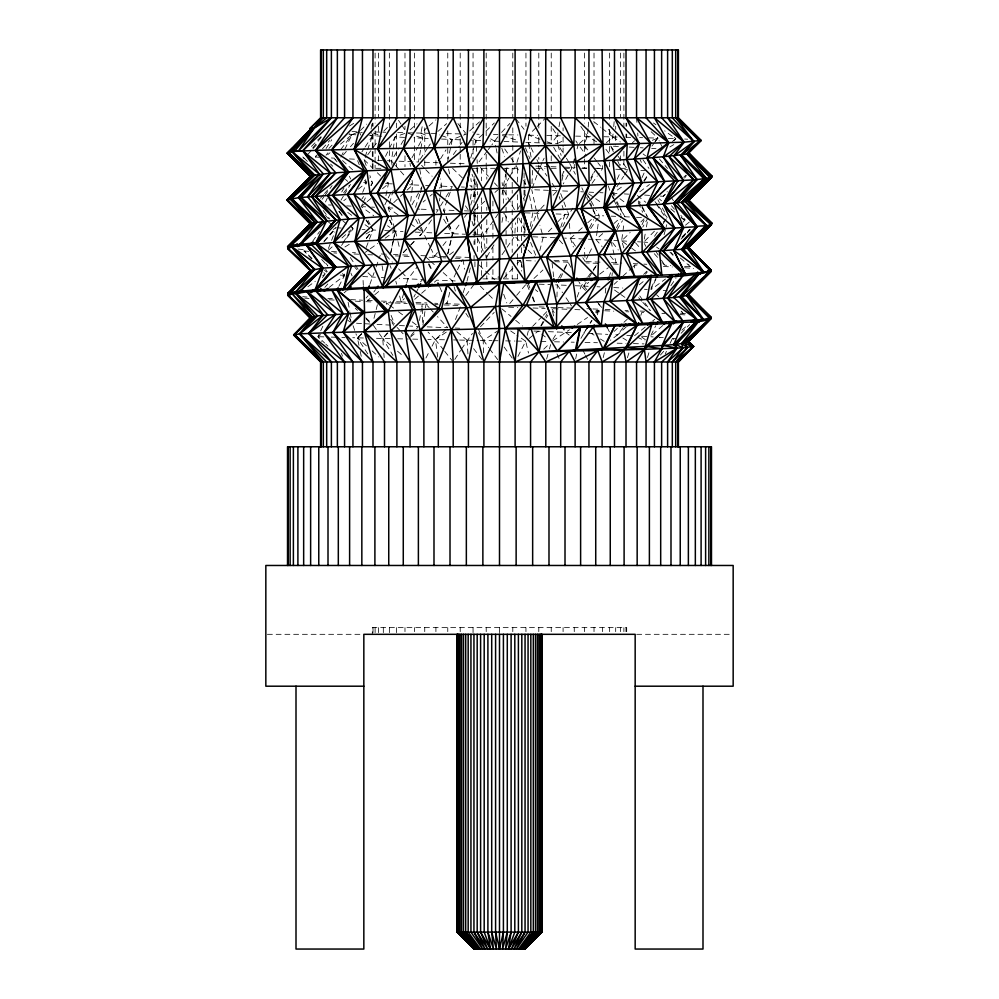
<?xml version="1.0" encoding="UTF-8"?>
<svg xmlns="http://www.w3.org/2000/svg" width="999" height="999" viewBox="0 0 999 999"><rect width="100%" height="100%" fill="white"/><g stroke="black" fill="none" stroke-linecap="round" stroke-linejoin="round"><path stroke-width="0.75" stroke-dasharray="5 3.75" d="M546.79 143.169L557.317 143.606L557.879 132.742M602.584 165.609L602.509 168.669L598.139 174.8M556.942 296.965L557.317 284.915L554.607 284.802M531.118 157.155L528.334 142.42L528.933 132.268M531.992 183.741L532.592 170.429M476.348 181.718L476.024 187.562L472.04 174.238M476.91 171.466L477.147 167.083M514.897 233.154L515.472 222.839M498.039 279.545L498.264 276.498M585.002 141.97L587.462 136.364L588.086 128.621M588.211 127.073L588.948 117.782M613.086 133.991L611.638 142.17M613.723 126.623L614.497 117.782M605.269 293.082L605.881 287.15M474.775 199.35L475.711 190.509M612 275.712L612.312 272.789M410.714 201.298L411.588 193.831M411.763 192.345L412.637 184.877L412.075 180.232M470.479 199.188L471.64 190.359M623.863 247.902L621.653 240.871L624.063 222.777M597.252 230.594L596.028 239.56L602.06 246.541M597.452 229.096L598.676 220.13M598.888 218.631L599.288 215.647L596.316 210.389M439.473 200.974L439.91 198.014M440.122 196.541L441.633 186.176L440.559 178.858M422.939 325.162L425.999 304.258L429.033 304.37M502.097 194.418L502.747 190.022M392.083 165.222L391.396 160.889L392.994 150.399M393.219 148.901L395.055 136.925L406.693 132.78L422.727 138.237L428.209 138.474M371.104 129.058L372.29 122.003M419.468 320.504L421.503 308.579M421.753 307.093L422.265 304.108L425.999 304.258L429.12 307.617M644.28 239.086L645.354 233.017M646.428 226.96L648.039 217.857L642.757 227.085M420.579 150.112L418.431 162L412.699 161.763M420.841 148.626L422.727 138.237L420.929 133.104L422.702 123.913M501.948 222.377L503.583 213.599M575.674 358.953L576.81 352.897M559.003 126.761L560.127 120.767M530.282 226.336L532.779 213.099L529.445 195.417M503.521 185.639L505.756 173.926M506.043 172.465L507.167 166.608M393.032 241.308L390.422 254.383L378.022 253.821M393.319 239.847L395.055 231.131L393.007 226.985M634.353 267.932L634.939 265.01L639.56 265.235M385.939 195.667L388.411 183.691L387.487 179.358M447.577 161.626L452.322 139.51L462.137 135.677M390.734 252.922L393.906 238.411M394.23 236.963L395.504 231.156L388.199 207.854L389.048 204.87M448.726 223.988L452.322 233.729L447.09 256.631L428.509 255.919M449.7 292.282L447.09 303.733L443.968 303.621M561.95 180.469L563.973 171.603M603.196 357.58L604.632 351.723M447.802 253.771L452.822 233.741L460.876 222.365M470.317 267.882L466.92 281.418L466.371 278.371M527.222 335.302L528.334 330.831M373.976 318.331L375.811 311.026M376.173 309.565L378.009 302.26M539.76 250.724L543.206 237.225L539.91 225.225M574.425 158.853L572.14 167.445L563.274 183.928M577.097 148.826L578.234 144.518M664.085 234.69L665.609 228.958M665.983 227.522L666.745 224.663M546.615 359.078L549.025 350.412M549.425 348.963L550.636 344.618M389.485 203.384L393.344 189.985M396.578 301.735L401.136 301.935L404.145 291.845M406.718 283.192L408.017 278.871L417.345 266.783M470.704 158.017L474.25 146.316M474.687 144.843L476.024 140.459L482.867 134.353L476.86 134.241M470.704 205.12L475.137 190.497M516.945 162.525L520.529 150.924M597.34 314.822L598.676 310.502L603.209 310.701M640.846 315.359L641.758 312.437L644.855 312.6M647.439 357.505L649.3 351.561M609.565 275.587L610.489 272.69M627.372 357.729L629.183 352.06M562.112 175.999L563.548 171.578M560.676 227.51L564.984 214.273L564.035 211.326M419.817 194.206L414.972 208.966L419.617 209.141M420.304 192.72L422.24 186.813M463.124 292.807L465.022 287.113M365.06 156.843L367.045 151.224M367.545 149.813L372.502 135.752L370.641 131.868M530.931 229.32L536.625 213.237L539.735 209.865M369.867 284.328L374.051 272.702M376.123 266.883L380.269 255.257M532.255 188.199L537.012 175.037M537.537 173.576L542.157 162.213M450.262 192.133L443.606 210.065L448.214 222.59M577.122 297.065L581.243 285.976L584.015 282.205M366.271 247.39L372.889 229.982L370.841 225.861M455.507 319.543L460.289 306.955M328.384 248.514L334.915 231.905M362.662 192.37L366.596 182.53L364.91 178.434M590.546 180.881L594.63 171.166M642.007 177.622L644.53 172.015M642.007 224.738L644.53 219.118M665.234 354.008L666.42 351.348M617.157 179.258L620.367 172.29M616.52 227.76L620.367 219.393M322.839 326.248L317.969 336.688L321.666 341.496M453.633 285.202L452.322 280.831L456.88 271.066M457.53 269.668L462.087 259.915M656.093 278.709L650.923 289.673L665.509 279.021M362.562 203.833L361.226 206.631L373.763 215.709M363.224 202.435L366.533 195.442M371.178 185.652L372.502 182.854L369.867 175.612M560.476 278.221L568.056 262.163L554.857 261.676M325.474 202.01L327.397 197.989M562.674 226.798L568.706 214.423L572.902 208.154M670.029 343.431L672.502 338.361L674.837 336.326M542.819 160.864L544.143 158.179M385.502 156.368L395.055 136.925L405.207 137.425L399.837 146.541M384.827 204.87L387.55 199.313M388.236 197.927L390.959 192.37M588.598 254.658L585.214 261.526L602.222 262.238M589.273 253.284L592.644 246.428M340.884 157.143L352.085 134.565L358.154 132.055M319.106 157.268L315.359 157.03L316.708 154.345M650.923 288.261L655.731 278.684M650.923 335.364L655.731 325.786M413.936 296.99L415.284 294.305M415.959 292.969L417.994 288.936M590.846 178.059L594.38 171.154M589.435 227.934L593.668 219.643M517.932 356.443L525.736 341.246L516.958 335.252M425.924 358.029L429.32 351.448M432.043 346.178L435.439 339.598L445.554 329.895M540.796 325.899L544.917 317.907M545.604 316.571L546.977 313.911M338.836 286.351L344.593 275.399L344.343 272.477M517.494 209.827L519.655 205.769M523.276 199.001L525.449 194.942M411.988 157.755L417.707 147.34M418.431 146.041L422.727 138.237L413.973 137.825M411.988 204.857L419.855 190.547M420.579 189.248L422.003 186.638M580.918 338.399L586.126 329.408M341.733 191.995L343.981 188.024M502.959 188.561L508.778 178.284M509.502 176.998L515.322 166.708M387.425 160.714L391.396 160.889L399.063 147.852M486.938 256.681L494.006 244.792M558.566 278.147L563.311 270.155M564.11 268.818L568.056 262.163L570.991 267.457M340.984 200.162L343.356 196.204M344.156 194.88L350.499 184.315M617.032 229.832L622.514 220.679M552.909 339.31L557.317 332.018L571.665 332.655M440.522 158.878L446.029 149.85M449.175 144.68L452.322 139.51L463.798 139.985M440.522 205.994L445.242 198.239M446.029 196.953L452.322 186.613L438.723 186.039M541.308 325.911L545.392 319.28M546.203 317.957L547.839 315.297M644.193 181.406L648.226 174.825M575.262 285.714L583.778 286.089L586.126 282.305M589.26 277.247L592.382 272.203M593.169 270.941L597.864 263.361L585.938 262.887M590.034 323.089L591.608 320.567M596.303 312.987L598.676 310.502L600.686 314.498M454.832 359.415L460.551 350.449M461.363 349.163L472.452 333.404M326.036 148.551L331.705 139.76M616.87 186.763L623.601 176.311M624.45 175.012L627.822 169.78L621.528 161.051M342.919 242.857L351.248 230.057M361.925 151.873L364.373 148.152M365.184 146.915L372.502 135.752L381.643 136.239M361.925 198.988L363.561 196.503M370.879 185.339L372.502 182.854L369.243 177.897M420.129 159.415L427.759 147.777M428.608 146.478L430.307 143.893M586.263 329.408L583.778 333.191L607.792 334.365M590.397 323.114L592.057 320.592M597.027 313.024L598.676 310.502M431.518 219.905L423.201 232.467L420.055 235.664M436.501 212.375L438.174 209.865L435.077 209.74M590.671 228.609L597.564 218.232M670.891 285.664L676.111 277.922M502.035 254.72L506.268 248.514M507.117 247.265L513.886 237.35M643.843 180.819L648.101 174.613M654.507 236.288L657.916 231.293M663.036 223.813L664.747 221.316M341.533 245.442L353.072 228.833L350.524 224.937M485.089 248.788L483.504 234.952L498.613 213.262M312.637 241.321L319.593 231.506M464.46 217.295L468.044 212.238M592.02 183.391L597.265 176.036M453.346 154.583L459.453 146.066M460.314 144.843L462.062 142.407M684.615 178.072L686.413 175.562M372.252 300.662L367.694 300.462L369.43 298.064M373.776 292.07L375.512 289.673M322.065 199.338L323.888 196.84M324.8 195.579L332.105 185.589M587.712 277.185L592.332 270.904M593.244 269.643L597.864 263.361M497.889 136.813L491.92 144.793M366.246 238.361L372.502 229.957L378.808 230.294M465.809 295.467L474.163 284.265M651.935 146.041L654.47 142.645M655.319 141.521L657.854 138.124L656.38 135.577M366.183 165.459L364.073 159.653L366.845 155.956M367.769 154.733L372.39 148.564M373.326 147.328L377.023 142.407M340.834 149.463L352.085 134.565L359.215 134.99M343.644 192.844L349.275 185.389M487.35 150.837L477.31 164.161L477.06 159.715M488.261 149.625L491.008 146.004M366.496 238.374L372.889 229.982L370.392 226.261M623.101 327.684L617.644 334.865L610.401 340.247M645.479 274.25L647.315 271.853M326.036 155.22L327.897 152.859M322.415 277.572L324.325 275.137M437.387 252.622L434.59 256.169L431.243 249.201M442.982 245.542L447.652 239.635M312.65 148.039L322.153 136.151M410.939 335.602L415.634 329.882M416.571 328.746L418.444 326.461L409.677 326.049M387.325 332.967L382.717 338.461L383.279 345.804M509.802 303.484L515.709 296.491M516.695 295.317L525.561 284.827M315.359 157.03L317.395 154.683M322.49 148.789L329.633 140.547M320.454 198.252L323.514 194.718M324.538 193.544L327.597 190.01M323.851 241.433L335.751 227.697L333.316 229.545M324.85 287.387L327.822 283.953M660.227 196.079L663.249 196.291L667.332 191.583M660.426 355.07L664.422 350.462M343.281 154.957L346.353 151.448M350.437 146.778L353.496 143.269M654.882 141.483L657.854 138.124L649.999 130.632M366.071 298.027L368.094 295.766M324.176 241.446L334.49 230.032M308.054 154.121L312.15 149.638M313.174 148.514L317.27 144.031M540.771 208.729L545.941 203.097M553.171 195.217L557.317 190.709L555.594 188.262M501.573 132.392L509.89 123.401M673.788 140.822L675.774 138.686L673.638 136.601M682.941 222.165L685.014 219.93L683.478 217.37M503.633 278.209L512.924 268.207M517.057 263.773L520.154 260.439L522.202 266.258M387.862 332.992L382.717 338.461L375.274 338.274M682.117 237.762L686.35 233.279M687.412 232.155L689.535 229.92M548.389 231.756L553.571 226.298M557.729 221.928L564.984 214.273L568.706 214.423L568.931 217.42M480.482 326.76L494.218 312.387M328.883 148.439L332.08 145.105M643.668 274.45L646.753 271.228M532.617 326.386L542.245 316.371M543.306 315.259L548.663 309.702M403.296 252.597L409.765 245.879M410.851 244.755L414.086 241.396M419.48 235.801L422.727 232.442L433.928 232.929M399.612 296.016L401.136 301.935L404.37 298.576M420.567 281.793L422.727 279.545L399.375 278.446M644.83 241.009L654.557 231.031M663.211 222.153L666.445 218.818M311.451 146.428L321.878 135.777M383.841 131.081L389.273 125.537M680.993 239.148L690.434 229.558M681.093 333.266L689.647 324.588M403.234 252.71L409.54 246.316M410.589 245.242L414.797 240.984M360.414 130.494L366.708 124.138M539.997 139.261L528.596 135.165L536.126 127.56M537.2 126.473L545.804 117.782M682.055 236.913L689.51 229.47M485.989 131.244L494.305 122.964M361.688 333.616L357.405 337.837L352.747 337.712M626.673 244.53L621.653 240.871L630.194 232.442M640.883 221.928L644.08 218.769M543.756 349.188L549.238 343.868M398.064 214.872L388.199 207.854L392.632 203.671M393.743 202.635L399.3 197.402M400.412 196.366L402.634 194.281M407.08 190.097L412.637 184.877L421.278 185.277M533.953 278.459L542.932 270.005M663.249 196.291L665.521 194.181M683.678 177.273L685.938 175.162M626.41 326.71L617.644 334.865L613.511 334.653M469.642 130.994L479.52 121.841M632.392 142.807L634.652 140.709M614.048 284.353L617.345 281.293M622.839 276.199L631.643 268.057M632.742 267.045L634.939 265.01M614.048 331.456L617.345 328.396M623.938 322.29L627.247 319.243M328.421 250.25L332.929 246.166M341.945 237.987L350.961 229.795M361.713 333.928L357.405 337.837L358.978 345.379M606.368 142.782L612.824 136.938L617.282 137.05M573.95 235.264L570.504 238.386L564.635 238.124M578.546 231.106L583.141 226.935M587.737 222.777L595.791 215.497L603.758 215.834M662.774 325.487L650.237 336.725L653.196 336.925M602.709 233.579L596.028 239.56L609.278 240.222M613.848 223.601L621.64 216.608M437.862 131.468L446.628 123.651M579.395 143.506L587.462 136.364L591.932 136.463M427.884 126.973L420.929 133.104L415.234 132.967M429.046 125.949L435.989 119.83M474.662 210.14L484.827 201.261M494.98 192.382L498.376 189.423M681.842 330.194L687.674 325.087M410.127 129.783L417.008 123.776M414.697 299.325L420.492 294.293M421.653 293.281L428.596 287.225M434.39 282.18L436.7 280.17L455.232 280.944M344.118 292.819L346.466 290.784M423.089 202.023L425.412 200.05M430.045 196.079L432.367 194.093M439.323 188.149L441.633 186.176L439.535 183.978M410.377 337.125L415.984 332.367M362.412 205.632L365.959 202.635M367.145 201.648L373.052 196.653M382.505 188.686L388.411 183.691L392.395 183.891M672.352 141.546L675.774 138.686L664.622 130.844M327.672 154.695L329.995 152.785M340.459 144.156L352.085 134.565L349.5 133.679M685.501 225.175L691.358 220.379M367.694 300.462L370.08 298.526M374.837 294.668L380.781 289.835M529.095 338.511L534.69 333.953M535.814 333.042L538.049 331.218L541.008 331.343M639.248 284.802L645.217 279.945M645.217 327.06L634.477 335.789L638.898 336.039M652.372 321.228L654.757 319.293M343.806 200.674L346.203 198.764M358.191 189.211L366.596 182.53L364.298 180.432M329.071 287.475L344.593 275.399L339.822 271.491M449.5 254.807L454.32 251.149M639.747 191.82L649.462 184.515M586.75 289.585L583.778 286.089L588.686 282.417M599.737 274.138L608.341 267.695M307.867 286.738L315.322 281.243M322.789 275.749L325.274 273.926L322.939 272.028M365.309 252.31L369.018 249.663M370.267 248.776L377.697 243.481M385.139 238.187L395.055 231.131L403.059 231.518M614.085 196.054L612.649 193.294L622.652 186.313M446.291 332.093L435.439 339.598L427.847 339.435M552.734 340.884L569.48 329.745M577.222 324.488L587.549 317.482M595.279 312.212L597.864 310.464L594.805 310.339M483.603 352.772L483.191 340.497L498.251 330.582M349.5 126.049L355.981 121.915M344.955 246.965L350.199 243.731M365.946 234.003L372.502 229.957M669.842 146.978L673.813 144.58M557.317 143.606L564.273 140.172M652.347 140.297L657.854 138.124L659.203 140.884M463.536 135.14L466.346 134.041L463.274 133.978M380.931 168.307L372.315 168.307L372.315 163.624M473.051 168.307L495.067 168.307M503.933 168.307L520.179 168.307M535.939 168.307L545.017 168.307M551.236 168.307L558.641 168.307M564.485 168.307L574.263 168.307L574.263 158.953M581.643 168.307L587.287 168.307M594.018 168.307L602.397 168.307M620.454 168.307L626.685 168.307M482.829 278.883L498.189 278.883M503.446 278.883L520.179 278.883M267.382 634.315L362.287 634.315M636.713 634.315L731.618 634.315M493.456 134.54L497.989 134.615M502.559 134.703L507.155 134.778M508.691 134.815L517.882 134.977M459.552 340.06L478.808 340.409M480.269 340.447L492.082 340.647M493.568 340.671L498.014 340.746M505.669 340.884L514.935 341.046M516.471 341.071L525.736 341.246M528.596 135.165L537.662 135.352M546.74 135.527L560.377 135.789M446.403 133.641L461.738 133.941M540.859 341.533L548.414 341.67M444.48 339.772L435.439 339.598L428.022 332.043M453.521 339.947L458.042 340.022M575.599 136.114L587.462 136.364L596.603 141.808M429.77 133.292L420.929 133.104L426.61 135.602M431.243 133.329L435.676 133.416L439.835 134.94M554.482 341.795L563.586 341.983M571.191 342.145L574.225 342.207M412.674 339.123L420.267 339.273M603.871 136.738L612.824 136.938L620.354 141.97M408.116 132.817L413.811 132.942M585.002 342.445L597.452 342.719M390.197 338.624L382.717 338.461L379.32 333.691M397.664 338.786L408.129 339.023M626.173 137.275L630.631 137.387M382.754 132.193L385.751 132.268M397.714 132.555L405.194 132.742M617.132 343.194L625.998 343.419M363.361 337.987L357.405 337.837L355.956 333.791M375.187 131.993L379.72 132.118M341.895 337.412L344.992 337.5M639.572 137.612L642.619 137.7M648.713 137.862L657.854 138.124M633.428 343.606L644.043 343.906M668.306 138.449L675.774 138.686M352.023 131.331L362.287 132.492M323.876 336.875L317.969 336.688L320.304 334.715L317.969 336.688L324.625 343.007M331.256 337.1L335.689 337.25M517.207 260.339L520.154 260.439L522.152 267.695M535.739 166.109L549.487 166.596M525.174 212.849L542.594 213.461M456.093 256.955L471.128 257.48M526.211 260.652L535.277 260.976M508.628 307.18L517.769 307.492M532.991 308.004L545.167 308.429M499.5 141.334L489.997 140.984M503.946 141.496L518.768 142.058M551.036 166.658L558.791 166.945M450.349 163.212L467.382 163.811M556.031 213.948L564.984 214.273M454.033 210.439L443.606 210.065L448.489 222.602M464.46 210.814L468.931 210.976M429.058 257.267L441.308 257.717M442.844 257.779L445.904 257.892M455.082 258.229L462.737 258.516L464.697 269.206M539.16 306.88L544.979 307.093M550.799 307.305L556.618 307.517M459.315 304.183L447.09 303.733L445.866 300.961M435.089 304.595L438.111 304.707M444.168 304.932L460.826 305.557M480.681 140.634L471.441 140.285M525.774 142.32L545.254 143.107M564.984 167.17L575.099 167.557M424.5 162.238L438.174 162.762M421.153 209.203L428.896 209.503M482.005 234.902L472.927 234.54M554.008 260.339L569.055 260.901M558.104 307.58L573.001 308.142L570.379 304.27M415.909 302.535L426.81 302.959M434.615 303.259L437.724 303.384M582.479 167.857L586.913 168.032M461.413 186.988L464.448 187.1M444.655 233.391L465.197 234.241M532.792 236.8L557.317 237.812M402.659 254.895L410.264 255.195M420.904 255.619L426.985 255.869M553.608 315.959L551.91 308.666L568.768 309.328M574.887 309.565L581.018 309.802M455.282 328.047L459.727 328.234M533.891 331.056L538.049 331.218L540.484 333.129M597.127 168.444L602.509 168.669L597.827 162.7M399.076 161.201L409.84 161.651M534.74 189.785L557.317 190.709M388.199 207.854L392.832 208.042M611.488 262.625L621.74 263.074M395.367 255.894L412.412 256.593M539.16 284.178L549.974 284.615M586.775 308.703L591.358 308.891M592.894 308.953L600.536 309.265M401.136 301.935L405.457 302.123M393.606 302.922L383.379 302.497M395.117 302.984L407.18 303.484M416.233 303.858L422.265 304.108L422.327 307.118M548.426 331.656L557.317 332.018M441.458 139.048L452.322 139.51L441.221 135.452M615.759 169.243L621.64 169.505M425.636 185.464L429.995 185.664M611.213 216.159L615.684 216.346M393.481 254.508L398.077 254.708M605.157 309.453L612.924 309.79M427.147 326.848L447.802 327.747L437.425 316.558M624.737 169.643L627.822 169.78M377.497 160.265L383.466 160.539M562.612 190.934L568.656 191.209M580.756 191.746L583.778 191.883M583.778 238.986L570.504 238.386L570.054 232.392M613.249 264.023L620.991 264.373M566.283 285.314L557.317 284.915L562.537 292.657M604.72 310.764L613.786 311.176M625.874 311.713L628.895 311.838M381.381 301.061L390.497 301.473M620.167 208.903L624.875 216.758L630.669 217.033M636.463 217.307L642.257 217.582M362.712 206.693L365.671 206.83M371.603 207.105L374.563 207.243M588.374 239.198L592.969 239.423M415.159 232.093L422.727 232.442L419.143 225.861M625.012 310.352L628.034 310.489M640.109 311.051L644.63 311.263M684.615 139.048L687.699 139.198M640.821 170.404L645.154 170.604M589.01 192.133L593.668 192.357M599.875 192.657L602.984 192.807M409.702 184.74L412.637 184.877L410.614 182.592M633.266 263.624L637.787 263.836M643.793 264.136L646.803 264.285M354.008 254.008L358.641 254.221M367.907 254.67L372.54 254.882M583.778 286.089L588.199 286.301M597.04 286.725L599.987 286.875M355.382 301.174L364.435 301.611M365.946 301.673L373.489 302.035M399.438 325.549L408.216 325.974M349.4 158.928L355.519 159.241M350.574 299.613L362.562 300.212M346.69 205.894L351.124 206.119M613.861 240.459L618.531 240.709M384.715 230.594L390.621 230.906M392.108 230.981L395.055 231.131L391.296 228.409M352.447 252.622L355.519 252.772M377.06 324.413L390.721 325.125M613.311 151.598L610.751 146.091L620.092 146.578M385.527 183.541L388.411 183.691L386.201 181.506M613.761 287.562L622.764 288.037M363.324 285.439L362.874 276.523L375.424 277.223M381.268 277.535L384.19 277.685M614.11 193.369L617.02 193.519M624.288 193.918L628.658 194.156M621.653 240.871L628.771 241.258M626.823 335.364L632.941 335.701M629.195 147.065L634.477 147.365M369.53 135.577L372.502 135.752L369.58 134.815M331.381 157.979L334.265 158.154L336.513 162.025M328.509 204.932L331.381 205.095M331.493 251.511L337.088 251.823M661.912 313.474L664.897 313.649M363.686 182.355L366.596 182.53M637.562 241.758L640.659 241.933M362.038 229.358L365.022 229.533M663.411 266.458L672.352 266.97M333.778 252.934L336.75 253.097M329.158 299.775L335.04 300.112M356.531 323.239L371.341 324.101M640.272 147.715L643.156 147.877M644.592 195.08L650.237 195.417M662.599 262.899L664.697 265.197L670.816 265.559M644.505 289.285L647.377 289.448M327.884 298.401L332.367 298.676M643.743 242.12L647.639 242.357M352.085 228.771L353.072 228.833L350.249 225.299M680.456 313.236L686.138 313.636M679.969 314.523L687.612 315.072M641.783 336.213L647.414 336.563M348.976 134.365L352.085 134.565M681.318 217.832L685.014 219.93L680.868 215.434M651.685 148.401L656.018 148.701M336.551 227.747L341.208 228.059M340.172 275.1L344.593 275.399M684.565 266.396L690.546 266.808L688.773 264.323M663.249 337.6L659.115 337.312L661.4 338.961M308.691 251.373L301.486 250.749M663.249 290.497L667.419 290.821M304.683 298.127L309.028 298.489M684.577 267.732L693.618 268.481M302.734 296.628L307.13 297.065M675.749 338.686L672.502 338.361L674.737 340.072M298.202 249.063L306.556 249.912M502.46 135.589L518.768 140.797M547.127 141.821L551.398 143.357L557.317 135.727L551.56 126.761M373.389 132.967L378.896 135.152M637.112 337.063L645.029 340.909M490.734 138.886L494.655 141.159L495.866 147.09M622.839 338.024L626.723 340.397M591.508 333.554L594.055 335.127M600.411 339.023L604.233 341.371M473.601 138.849L476.024 140.459L476.748 153.784M347.902 320.404L350.462 322.115M510.689 330.969L515.696 334.39M588.448 193.744L602.497 203.409M653.483 123.002L655.956 124.75M614.522 290.047L619.542 293.594M620.791 294.468L625.811 298.002M347.714 212.45L353.908 216.833M365.06 224.713L368.781 227.335M641.62 337.013L645.366 339.685M410.389 223.664L415.322 227.173M416.558 228.059L422.727 232.442M656.555 247.09L659.078 248.913M387.537 225.687L390.047 227.51M631.705 248.189L635.476 250.924M388.561 304.445L386.076 302.61L387.749 306.88M389.81 305.369L393.544 308.117M398.526 311.788L403.509 315.459M412.225 321.878L417.195 325.549M612.649 193.294L615.059 195.092M619.88 198.714L625.898 203.234M565.609 332.38L569.205 335.09M643.081 153.921L645.541 155.794M328.521 222.078L330.931 223.951M541.708 334.091L545.354 336.95M637.325 195.529L645.816 202.322M593.731 121.616L600.886 127.36M602.085 128.322L612.824 136.938L607.117 126.723M501.81 308.778L511.038 316.446M515.646 320.292L522.564 326.036M456.868 331.705L467.095 340.197L469.892 343.831M535.402 289.685L537.762 291.658M680.307 258.029L690.546 266.808M659.19 198.776L661.513 200.787M670.829 208.803L675.486 212.824M390.696 345.317L382.717 338.461L392.944 355.444M397.527 351.198L403.221 356.094M342.782 220.742L348.601 225.762M345.442 179.395L347.714 181.393M366.433 345.879L357.405 337.837L368.069 354.358M372.078 350.911L378.858 356.943M425.999 257.155L429.433 260.24M430.581 261.276L436.301 266.421M443.169 272.59L452.322 280.831M656.493 294.742L658.716 296.765M342.52 160.564L352.834 169.98M479.17 265.047L494.517 279.495M312.075 258.429L304.245 251.036L311.613 259.041M324.375 270.03L326.611 272.14M368.019 272.814L372.502 277.06M365.771 317.794L371.378 323.114M325.724 344.056L327.947 346.166M452.634 168.381L462.337 177.897M469.867 185.29L472.028 187.412L470.866 178.584M364.073 159.653L372.927 168.394M377.347 172.765L380.669 176.049M355.319 308.229L357.455 310.339M365.996 318.818L370.267 323.052M480.294 286.101L487.762 293.656M488.823 294.742L494.168 300.137M330.607 164.073L332.742 166.234M307.342 161.401L302.06 156.019L303.971 158.454M515.759 237.175L524.025 245.766M528.159 250.062L534.365 256.506M421.59 165.297L424.762 168.594M425.811 169.693L432.142 176.286M585.501 290.434L581.243 285.976L579.045 282.005M598.276 303.808L603.596 309.39M397.065 327.447L400.087 330.607M401.086 331.656L403.097 333.766M386.076 255.507L392.345 262.188M398.613 268.856L400.699 271.079M401.748 272.19L408.017 278.871M430.157 308.728L433.266 312.088M669.904 252.048L672.939 255.332M321.666 259.478L327.697 266.046M480.332 167.47L488.399 176.299M494.455 182.917L497.477 186.226M654.22 253.659L658.403 258.279M638.623 297.702L641.758 301.174M642.807 302.335L650.124 310.427M325.449 215.384L328.471 218.756M559.29 240.047L563.249 244.505M391.396 160.889L394.43 164.311M395.442 165.459L399.488 170.03M400.499 171.166L404.545 175.737M354.807 267.295L356.818 269.605M671.403 205.707L674.462 209.241M681.605 217.482L683.641 219.842M671.178 252.547L673.164 254.845M681.093 311.101L683.079 313.399L681.33 310.889M325.836 263.349L327.822 265.647M610.102 255.844L616.133 262.824L611.113 241.795M635.464 242.732L640.434 248.501M659.365 158.941L667.469 168.406M596.665 301.236L601.623 307.055M457.892 123.589L465.409 132.879M338.973 211.151L343.668 217.045M443.843 350.199L435.439 339.598L438.124 360.477M444.78 351.373L452.26 360.801M584.715 145.966L588.461 150.749M594.08 157.917L596.89 161.501M612.649 242.732L618.331 250.025M605.918 149.276L609.615 154.033M515.996 118.943L524.1 129.37M323.189 210.502L329.87 219.118M473.626 348.663L482.979 360.764M654.982 201.598L657.829 205.319M658.778 206.556L668.269 218.931M478.409 332.754L488.636 347.652M489.535 348.851L497.689 359.59M335.202 159.39L337.075 161.863M338.961 211.438L343.644 217.632M390.572 319.268L394.155 324.126M580.082 147.04L586.55 155.832M504.083 347.015L512.337 358.229M639.747 295.916L650.287 310.389M610.751 146.091L613.448 149.825M617.944 156.069L620.629 159.803M373.351 325.362L378.459 332.505M540.184 166.259L547.04 176.036M552.172 183.366L554.745 187.038M656.218 204.046L665.596 217.595M642.994 159.74L648.95 168.406M504.72 148.938L509.952 156.556M510.826 157.817L514.31 162.887M465.434 205.844L468.056 209.69M392.008 322.727L393.756 325.287M566.033 297.814L569.517 302.984M366.221 220.067L369.555 225.025M580.869 126.448L587.462 136.364M575.836 140.884L577.434 143.307M350.337 257.517L354.52 263.848M355.357 265.122L358.703 270.192M365.996 220.055L369.243 225M398.514 120.28L400.974 124.026M401.785 125.275L405.057 130.282M465.884 313.324L468.419 317.22M655.856 251.336L658.266 255.12M661.475 260.165L664.697 265.197M575.412 246.091L570.504 238.386L573.339 246.953M582.767 257.667L585.214 261.526L584.353 248.002M325.686 269.268L327.26 271.765M559.777 147.577L565.546 156.843M566.371 158.167L568.843 162.15M569.667 163.474L575.374 174.238M671.128 196.915L673.438 200.762M612.325 195.804L615.459 201.049M616.246 202.36L619.38 207.592M443.668 219.143L446.815 224.45M447.602 225.774L452.322 233.729M638.236 200.961L641.258 206.169M642.007 207.467L647.277 216.558L639.61 201.411M551.91 308.666L554.195 312.612M553.671 147.315L560.464 159.228M588.136 195.929L590.359 199.862M591.108 201.186L595.566 209.066M503.683 189.897L516.046 212.537M657.916 199.85L659.39 202.585M662.349 208.029L664.572 212.113M415.572 219.28L418.431 224.55M616.97 201.573L618.406 204.333M619.118 205.707L624.875 216.758M582.854 350.174L584.89 354.108M585.564 355.419L587.599 359.353M428.309 263.886L431.805 270.679M389.835 220.092L391.958 224.238M349.3 176.211L350.686 178.946M583.778 144.78L587.312 151.723M586.6 197.44L588.723 201.611M589.435 202.997L592.257 208.554M592.956 209.94L595.791 215.497L592.295 207.193M516.046 165.422L519.455 172.115M523.551 180.157L526.286 185.502M518.781 217.882L526.286 232.617M607.404 327.834L609.415 331.843M368.094 220.367L370.154 224.488M528.334 142.42L530.307 146.391M530.968 147.715L534.265 154.333M536.888 159.64L538.861 163.611L538.798 157.405M349.463 317.682L350.774 320.342M389.598 220.08L392.332 225.612M659.877 142.27L661.9 146.416M430.569 247.802L423.201 232.467L418.057 217.782M349.837 318.993L351.111 321.641M581.843 187.812L583.129 190.522M644.405 243.531L645.729 246.341M617.794 161.239L619.717 165.372M612.037 195.941L613.311 198.701M613.96 200.075L615.884 204.208M616.52 205.594L621.003 215.235M429.145 263.923L432.292 270.692M640.134 159.665L641.383 162.4M638.249 202.672L642.644 212.25M556.992 353.883L559.452 359.278M504.495 213.536L508.329 222.003M510.889 227.647L513.449 233.279M439.76 287.1L442.195 292.645M477.809 238.786L483.166 251.136M586.475 193.369L588.224 197.515M590.546 203.047L591.72 205.819M527.11 285.027L529.395 290.459M532.255 297.265L535.114 304.058M474.125 212.537L478.234 222.34M478.821 223.739L483.504 234.952M478.371 328.971L483.191 340.497M350.911 273.077L352.085 275.886M357.617 160.689L359.29 164.785M525.462 147.815L529.97 159.003M530.619 242.395L535.751 255.394M389.997 265.459L391.121 268.294M391.121 315.397L394.493 323.926M449.026 224.001L452.822 233.741M560.651 193.581L563.336 200.524M563.873 201.91L567.095 210.252M567.632 211.638L568.706 214.423M359.365 131.556L360.639 135.077M503.671 294.23L506.793 302.922M353.047 325.686L355.469 332.442M341.433 353.246L342.47 356.156M528.334 283.728L529.82 288.049M532.792 296.703L535.264 303.896M608.329 185.976L609.777 190.31M501.835 148.339L504.645 156.743M557.792 145.08L561.151 155.382M559.228 196.603L560.189 199.55M562.112 205.432L563.548 209.852M472.04 221.341L473.364 225.786M475.137 231.706L476.024 234.665L475.711 231.731M454.07 286.663L455.382 291.046M538.274 219.231L531.73 189.66M395.816 281.206L396.578 284.166M395.504 231.156L397.614 240.035M397.964 241.521L399.725 248.913M526.073 342.719L528.496 353.084M448.526 168.981L449.787 174.862M360.239 351.411L361.501 357.455M496.178 148.576L497.077 153.022M348.114 302.297L349.825 311.164M350.1 312.637L351.523 320.03M419.767 169.293L421.378 178.047M382.093 265.722L383.404 273.202M502.097 182.642L502.522 185.602M410.027 163.199L410.402 166.296M552.097 263.112L553.708 277.06M485.801 254.932L486.151 258.004M473.538 211.126L474.937 224.375L474.925 215.022M636.55 117.782L636.9 122.353M637.699 133.004L637.936 136.051M383.828 353.159L384.165 357.567M569.38 223.401L569.942 230.894M467.095 340.197L467.957 354.195M503.021 190.035L503.521 203.297M422.352 308.629L422.689 325.15M626.685 123.139L626.685 126.261M626.685 134.041L626.685 137.15M626.685 631.643L626.685 627.634L372.315 627.634L372.315 634.315M625.986 123.139L625.986 126.261M625.986 134.041L625.986 137.15M625.986 627.634L625.986 631.643M623.9 53.059L623.9 127.81M623.9 151.174L623.9 168.307M623.9 627.634L623.9 631.643M620.454 53.059L620.454 116.908M620.454 155.844L620.454 165.185M620.454 627.634L620.454 631.643M615.684 126.261L615.684 129.37M615.684 135.602L615.684 144.942M615.684 627.634L615.684 631.643M609.64 53.059L609.64 123.139M609.64 129.37L609.64 144.942M609.64 146.503L609.64 154.283M609.64 162.075L609.64 166.746M609.64 627.634L609.64 631.643M602.397 627.634L602.397 631.643M594.018 53.059L594.018 123.139M594.018 138.711L594.018 144.942M594.018 627.634L594.018 631.643M584.602 53.059L584.602 123.139M584.602 130.931L584.602 144.942M584.602 146.503L584.602 157.405M584.602 158.953L584.602 168.307M584.602 627.634L584.602 631.643M574.263 627.634L574.263 631.643M563.086 127.81L563.086 130.931M563.086 137.15L563.086 146.503M563.086 148.052L563.086 154.283M563.086 627.634L563.086 631.643M551.236 53.059L551.236 116.908M551.236 126.261L551.236 143.381M551.236 155.844L551.236 163.624M551.236 627.634L551.236 631.643M538.798 53.059L538.798 129.37M538.798 137.15L538.798 146.503M538.798 165.185L538.798 168.307M538.798 627.634L538.798 631.643M525.949 53.059L525.949 126.261M525.949 627.634L525.949 631.643M524.937 179.208L524.937 188.549M524.937 190.11L524.937 196.341M524.937 227.485L524.937 236.825M524.075 172.977L524.075 188.549M524.075 190.11L524.075 201.011M524.075 222.814L524.075 238.386M524.075 244.618L524.075 247.727M521.528 218.144L521.528 241.496M521.528 247.727L521.528 255.519M521.528 261.75L521.528 271.091M517.482 168.307L517.482 182.317M517.482 194.78L517.482 210.352M517.482 218.144L517.482 246.179M517.482 253.958L517.482 258.629M517.482 260.19L517.482 266.421M517.482 274.213L517.482 278.883M512.799 53.059L512.799 116.908M512.799 127.81L512.799 151.174M512.799 157.405L512.799 165.185M512.799 627.634L512.799 631.643M512.212 168.307L512.212 176.086M512.212 182.317L512.212 188.549M512.212 190.11L512.212 193.219M512.212 201.011L512.212 221.254M512.212 222.814L512.212 252.41M512.212 266.421L512.212 278.883M506.081 168.307L506.081 172.977M506.081 174.525L506.081 188.549M506.081 190.11L506.081 199.45M506.081 207.243L506.081 224.375M506.081 230.594L506.081 244.618M506.081 272.652L506.081 278.883M499.5 627.634L499.5 634.315M492.919 201.011L492.919 210.352M492.919 224.375L492.919 239.947M492.919 247.727L492.919 260.19M492.919 269.53L492.919 278.883M486.788 168.307L486.788 179.208M486.788 207.243L486.788 210.352M486.788 219.693L486.788 236.825M486.788 238.386L486.788 247.727M486.788 255.519L486.788 260.19M486.788 261.75L486.788 267.982M486.788 275.761L486.788 278.883M486.201 53.059L486.201 135.602M486.201 154.283L486.201 168.307M486.201 627.634L486.201 631.643M481.518 168.307L481.518 180.757M481.518 197.889L481.518 213.474M481.518 215.022L481.518 218.144M481.518 224.375L481.518 252.41M481.518 261.75L481.518 277.322M477.472 168.307L477.472 174.525M477.472 183.878L477.472 190.11M477.472 191.658L477.472 194.78M477.472 204.121L477.472 213.474M477.472 215.022L477.472 222.814M477.472 229.046L477.472 253.958M474.925 179.208L474.925 190.11M474.925 191.658L474.925 199.45M474.925 208.791L474.925 213.474M474.925 230.594L474.925 247.727M474.925 261.75L474.925 267.982M474.063 176.086L474.063 190.11M474.063 191.658L474.063 202.56M474.063 215.022L474.063 225.924M474.063 232.155L474.063 244.618M474.063 255.519L474.063 263.311M473.051 53.059L473.051 132.48M473.051 140.272L473.051 158.953M473.051 627.634L473.051 634.315M460.202 53.059L460.202 127.81M460.202 138.711L460.202 152.735M460.202 154.283L460.202 165.185M460.202 627.634L460.202 631.643M447.764 53.059L447.764 121.578M447.764 130.931L447.764 158.953M447.764 627.634L447.764 631.643M435.914 160.514L435.914 165.185M435.914 627.634L435.914 631.643M424.737 127.81L424.737 154.283M424.737 160.514L424.737 166.746M424.737 627.634L424.737 631.643M414.398 53.059L414.398 127.81M414.398 137.15L414.398 162.075M414.398 627.634L414.398 631.643M404.982 53.059L404.982 116.908M404.982 126.261L404.982 129.37M404.982 155.844L404.982 166.746M404.982 627.634L404.982 631.643M396.603 123.139L396.603 127.81M396.603 134.041L396.603 155.844M396.603 163.624L396.603 166.746M396.603 627.634L396.603 634.315M389.36 53.059L389.36 127.81M389.36 141.833L389.36 162.075M389.36 627.634L389.36 634.315M383.316 627.634L383.316 634.315M378.546 53.059L378.546 116.908M378.546 126.261L378.546 132.48M378.546 155.844L378.546 165.185M378.546 627.634L378.546 634.315M375.1 53.059L375.1 123.139M375.1 130.931L375.1 163.624M375.1 165.185L375.1 168.307M375.1 627.634L375.1 634.315M373.014 123.139L373.014 126.261M373.014 134.041L373.014 162.075M373.014 163.624L373.014 168.307M373.014 627.634L373.014 634.315M372.315 123.139L372.315 126.261M372.315 134.041L372.315 162.075"/><path stroke-width="1.5" d="M515.097 49.95L515.097 117.782L499.5 146.416L498.701 164.91L490.172 188.736L490.159 212.337L499.5 235.539L478.409 259.877L476.848 282.742L315.06 289.897L295.979 291.571L287.724 293.431L290.347 294.905M423.888 49.95L423.888 117.782L441.683 167.158L434.016 190.722L433.928 214.598L434.902 237.824L441.683 261.363L428.146 284.503L450.124 261.014L467.02 236.638L470.666 213.074L482.954 188.986L498.701 164.91L499.5 164.885C562.125 161.388 625.337 162.138 687.524 153.933L701.048 140.459L678.408 117.782L678.408 49.95L320.592 49.95L320.592 117.782L309.915 128.609L311.326 130.32L309.915 128.609L321.278 117.782L321.278 49.95M698.176 257.779L687.924 246.666L711.3 270.542L703.583 272.34L683.079 274.138L551.91 280.182L546.678 257.28L560.077 233.441L551.748 209.965L550.349 186.701L546.678 163.062L545.541 145.617L545.804 49.95M321.278 446.765L321.278 361.975L293.681 334.99L299.563 333.866L332.904 332.505L556.393 327.123L556.818 303.958L551.76 281.506L364.061 288.561L307.192 291.783L287.7 294.767L310.477 318.169L293.681 334.99L320.592 361.975L320.592 446.765M483.903 49.95L483.903 117.782L482.917 146.703L470.666 165.971L461.526 213.436L467.02 236.638L470.666 260.177L476.848 282.742L551.91 280.182C537.325 251.024 521.216 221.129 520.254 187.762C524.85 164.236 523.726 140.272 515.097 117.782M614.497 49.95L614.497 117.782L627.185 143.881L626.498 159.303L633.828 183.267L626.498 206.406L641.37 230.007L696.515 226.723C701.023 225.012 708.366 227.198 711.937 223.439L688.224 199.738L711.3 224.463L688.149 247.852L683.441 249.138L621.753 253.771L398.039 263.361L322.252 268.144L310.677 270.467L287.724 293.431L310.776 270.392L291.346 246.503L287.7 248.301L311.476 271.703L287.7 248.301L310.577 270.704M503.409 634.315L503.409 932.092L502.572 949.05L507.292 932.092L507.292 634.315M602.11 49.95L602.984 144.443L588.761 161.214L589.16 185.202L581.081 208.679L588.448 232.342L576.273 255.994L573.876 279.358L546.678 257.28L576.273 208.891L579.245 185.602L573.751 145.067L575.112 117.782L575.112 49.95M507.292 932.092L505.581 949.05L511.101 932.092L511.101 634.315M654.432 446.765L654.432 361.975L661.837 348.763L662.162 345.529L671.94 323.239C684.752 321.253 699.4 323.688 711.3 318.319L710.189 317.782L706.668 320.791M688.224 152.622L712.125 176.586L706.48 178.459L693.793 179.857L606.381 184.49L581.081 208.679L589.16 232.317L598.651 254.945L619.18 277.46L621.753 253.771L615.534 231.194L605.731 207.492L615.534 184.091L612.774 160.027L627.185 143.881L684.14 142.17L701.048 140.459L677.722 117.782L677.722 49.95M707.929 270.317L711.3 271.216C679.807 279.383 645.391 275.712 612.924 279.058L603.945 301.798L601.273 325.349L556.393 327.123L536.263 282.068L522.976 305.332L505.332 328.908L499.5 361.975M706.268 274.95L710.826 270.916L688.224 293.943L711.3 317.645L703.583 319.443L636.55 323.763L610.114 301.486L612.924 279.058L551.76 281.506L546.678 304.383L554.083 327.21L526.411 305.195L388.249 310.951L317.657 315.834L310.776 317.495L293.681 334.99L303.684 325.886M588.948 49.95L588.948 117.782L602.984 144.443L606.381 184.49L499.5 188.436L498.701 164.91L364.523 170.916L347.352 194.493L359.016 218.344L354.97 241.371L373.027 264.648L382.517 286.388L388.249 263.848L378.409 240.222L381.805 217.083L370.055 193.394L366.908 170.779L354.133 149.313L362.45 117.782L362.45 49.95M518.394 634.315L518.394 932.092L508.516 949.05L511.101 932.092M453.196 49.95L453.196 117.782L466.383 146.99L469.88 165.996L466.221 189.548L470.666 213.074L467.27 236.626L470.666 260.177L462.737 283.229L450.124 261.014L434.902 237.824L441.683 214.261L434.016 190.722L441.92 167.145L466.383 146.99L483.903 117.782M290.297 247.702L287.562 246.815L310.776 223.289C380.219 213.624 451.186 215.347 521.203 211.189L605.731 207.492L641.37 230.007L621.753 253.771L634.939 276.735L626.498 253.509L641.37 230.007L560.077 233.441L540.659 257.517L525.249 281.131L522.976 258.217L530.319 234.515L546.678 210.165L550.349 186.701L529.607 163.749L522.627 146.029L530.569 117.782L530.569 49.95M410.052 49.95L410.052 117.782L403.496 148.202L415.222 168.332L403.209 191.945L408.004 215.772L404.195 239.073L398.039 263.361L386.076 286.238L415.222 262.537L404.195 239.073L425.549 191.046L441.683 167.158M483.903 361.975L499.5 328.996L495.467 306.343L499.5 283.304L470.666 307.28L475.099 329.408L483.903 361.975L483.903 446.765M610.114 301.486L639.61 277.834L631.992 300.312L662.574 322.452L646.915 299.438L651.161 277.26L631.992 300.312L526.411 305.195L505.332 328.908L515.097 361.975L515.097 446.765M468.431 446.765L468.431 361.975L475.099 329.408L495.467 306.343M287.7 248.301L310.776 270.392L290.559 292.445L314.323 269.28L291.346 246.503L333.716 242.532L348.763 218.968L327.647 195.542L347.352 194.493L366.908 170.779L353.846 194.168L364.523 218.019L354.97 241.371L364.523 265.122L343.906 288.236L348.763 266.071L333.716 242.532L340.184 219.53L327.647 195.542L298.514 197.652L286.913 200.062L310.539 224.051L301.848 232.792M382.517 286.388L398.039 263.361L378.409 240.222L388.249 216.746L377.36 193.057L388.249 169.643L377.622 148.764L384.503 117.782L384.503 49.95M423.888 446.765L423.888 361.975L420.179 330.432L441.683 308.466L447.09 285.115L466.708 307.442L475.099 329.408M495.591 634.315L495.591 932.092L499.5 949.05L503.409 932.092M646.053 446.765L646.053 361.975L644.392 349.3L651.885 324.325L671.94 323.239L644.392 349.3L636.55 361.975L636.55 446.765M362.45 446.765L362.45 361.975L343.181 332.205L348.763 313.174L337.088 289.922L364.523 312.237L364.21 331.668L372.989 361.975L372.989 446.765M405.432 287.525L406.293 284.64M602.11 117.782L627.185 143.881L545.541 145.617L529.607 163.749L530.069 187.425L522.976 211.114L530.069 234.528L522.976 258.217M298.027 189.86L310.427 176.598L287.213 153.122L291.995 151.511L315.597 150.374L335.751 172.74L315.359 196.291L335.751 219.842L316.546 243.619L348.763 266.071L315.921 289.835L335.751 266.945L316.021 242.757L291.233 245.205L287.562 246.815L310.776 223.289L287.175 199.8L312.824 175.412L330.419 173.152L364.523 170.916L354.133 149.313L372.989 117.782L372.989 49.95M680.494 276.074L681.355 273.251M593.294 327.797L594.193 324.912M637.662 325.574L638.573 322.652M608.191 279.92L609.103 277.035M465.497 285.689L466.446 282.842M343.906 288.236L351.636 265.896L333.716 242.532L359.016 218.344L332.555 195.267L348.763 171.865L331.68 149.9L315.597 150.374L330.419 173.152L311.651 196.541L326.735 220.579L315.921 242.732L335.751 219.842L311.651 196.541L335.751 172.74M438.311 446.765L438.311 361.975L420.179 330.432L438.886 308.591L447.09 285.115M384.503 446.765L384.503 361.975L364.21 331.668L388.249 310.951L401.136 286.913L412.599 309.765L405.157 330.731L410.052 361.975L410.052 446.765M368.281 288.674L369.33 285.776M508.516 949.05L514.81 932.092L514.81 634.315M315.06 289.897L323.251 268.032L306.106 244.767L334.365 267.045L315.06 289.897L335.751 266.945L316.346 243.856M573.876 279.358L570.529 256.256L551.748 209.965L560.826 186.313L559.915 162.512L545.541 145.617L530.569 117.782M438.311 361.975L451.248 329.832L466.708 307.442L456.118 284.777L470.666 307.28M646.915 299.438L672.377 276.111L663.249 298.351L675.137 321.728L650.936 299.188L631.992 300.312L642.707 323.476L626.498 300.624L639.61 277.834M518.394 932.092L511.326 949.05L521.815 932.092L521.815 634.315M526.411 305.195L536.263 282.068M662.162 345.529L673.726 344.58L683.079 322.565L662.162 345.529L539.01 351.798L515.097 361.975L518.231 328.908L539.01 351.798L545.804 361.975L545.804 446.765M646.053 361.975L661.837 348.763L663.249 345.454L683.079 322.565M612.774 160.027L633.828 183.267L605.731 207.492L663.249 204.146L683.016 227.735L663.249 251.248L685.426 273.988L673.726 250.374L683.641 227.697L673.726 203.272L693.793 179.857L673.726 156.156L684.14 142.17L667.619 117.782L667.619 49.95M287.7 294.767L310.776 317.495L310.477 318.169L287.7 294.767L311.913 316.995L294.505 334.428L321.278 361.975L319.18 359.677M521.815 932.092L513.948 949.05L525.049 932.092L525.049 634.315M619.18 277.46L603.945 254.683L614.885 231.231L603.945 207.58L606.381 184.49L588.761 161.214M678.408 446.765L678.408 361.975L692.694 347.003L688.224 341.046L693.568 346.416L682.916 347.889L644.392 349.3L626.498 347.727L651.885 324.325L637.125 325.062L626.498 347.727L602.11 361.975L602.11 446.765M656.743 277.335L658.041 274.588M558.578 282.242L559.84 279.558M441.683 261.363L425.999 284.59L423.139 262.175L434.902 237.824L461.526 213.436L457.455 189.86L441.92 167.145L434.19 147.59L438.311 117.782L438.311 49.95M603.945 254.683L615.534 231.194L603.945 207.58L615.534 184.091L603.945 160.477L627.185 143.881M654.432 49.95L654.432 117.782L668.693 142.732L652.909 157.742L674.812 181.131L663.249 204.146L674.812 228.234L659.402 251.511L661.912 275.374L642.17 252.622L641.945 229.982L628.096 206.318L641.945 182.867L634.34 158.866L639.385 143.569L626.011 117.782L626.011 49.95M656.418 277.31L657.792 274.575M656.418 324.413L657.792 321.678M418.668 287.6L420.691 283.579M522.976 305.332L503.858 283.167L499.5 306.206L505.332 328.908L543.793 328.908L637.125 325.062L625.686 347.764L614.497 361.975L614.497 446.765M530.569 446.765L530.569 361.975L539.01 351.798L597.827 350.512L603.034 348.938L614.622 326.099L603.945 348.901L597.827 350.512L575.112 361.975L575.112 446.765M525.049 932.092L516.371 949.05L528.059 932.092L528.059 634.315M364.523 218.019L347.352 194.493L457.455 189.86L469.88 165.996M336.675 290.459L338.124 287.724M589.16 232.317L576.273 255.994L597.864 278.384L598.651 254.945L614.885 231.231L581.081 208.679M319.518 291.184L320.954 288.574M499.5 117.782L482.917 146.703L498.701 164.91M423.888 117.782L403.496 148.202L377.36 193.057L408.004 215.772L378.409 240.222L333.716 242.532L364.523 265.122L347.839 288.037L373.027 264.648M556.193 282.143L557.779 279.47M586.913 328.147L588.473 325.624M348.763 171.865L327.647 195.542L346.578 172.003L331.68 149.9L377.622 148.764L396.89 117.782L396.89 49.95M646.053 49.95L646.053 117.782L668.693 142.732L663.249 157.03L677.884 180.944L663.249 204.146L683.641 227.697L663.249 251.248L683.079 274.138L659.402 251.511L683.016 227.735M453.196 117.782L434.19 147.59L415.434 168.319L403.209 191.945L415.222 215.434M342.919 289.972L344.58 287.4M587.087 328.147L588.748 325.637M348.763 218.968L332.555 195.267L364.523 170.916L331.68 149.9L352.947 117.782L352.947 49.95M337.362 49.95L337.362 117.782L315.597 150.374L346.578 172.003L315.359 196.291L340.184 219.53L316.546 243.619M675.686 49.95L675.686 117.782L693.98 141.646L680.494 155.382L697.015 179.57L676.872 202.934L697.015 226.673L681.655 249.425L703.583 272.34L673.751 250.362L697.015 226.673L681.655 202.322L663.249 204.146L683.641 180.594L669.068 156.581L684.14 142.17L661.638 117.782L661.638 49.95M676.985 276.636L678.721 274.051M331.381 49.95L331.381 117.782L302.734 150.849L319.505 174.263L298.514 197.652L323.251 220.929L300.324 243.968L317.07 221.703L298.514 197.652L323.251 173.826L300.986 197.402L323.251 220.929L301.186 243.893L326.735 220.579L307.642 196.828L323.251 173.826L302.734 150.849L291.995 151.511L312.824 175.412L290.172 198.838L311.663 222.877L290.559 245.342L314.685 222.115L291.558 198.576L314.685 175L291.995 151.511L323.314 117.782L323.314 49.95M693.955 322.115L695.641 319.63M667.619 446.765L667.619 361.975L677.035 348.189L675.724 344.38L696.016 321.578L673.726 344.58L677.035 348.189L661.638 361.975L661.638 446.765M556.818 303.958L573.001 280.707L576.273 303.109L600.824 325.362L585.851 302.66L598.339 279.683L576.273 303.109L556.393 327.123M668.493 323.951L670.204 321.528M310.027 245.005L311.763 242.545M376.373 288.474L378.109 286.076M584.939 280.944L586.788 278.434M474.163 284.265L476.024 281.78L478.159 283.941M570.529 256.256L588.448 232.342L576.273 208.891L589.16 185.202L576.273 161.788L602.984 144.443L575.112 117.782M699.824 274.388L701.71 271.903M672.315 446.765L672.315 361.975L682.916 347.889L681.655 343.631L698.676 321.328L675.724 344.38L673.726 344.58M677.884 180.944L652.909 157.742L664.735 181.706L647.627 205.182L664.735 228.808L646.915 252.335L661.912 275.374M624.013 326.486L625.836 324.088M533.329 634.315L533.329 932.092L520.429 949.05L535.539 932.092L535.539 634.315M698.676 274.226L679.532 296.828L697.514 320.117L673.726 297.477L681.655 296.528L698.676 274.226L673.726 297.477L650.936 299.188L662.574 322.452M310.951 292.195L312.862 289.76M560.689 49.95L560.689 117.782L573.751 145.067L559.915 162.512L579.245 185.602L551.748 209.965M677.722 117.782L699.687 141.084L687.524 153.933L711.3 177.36L687.524 201.036L711.088 224.55L687.524 248.152L703.895 272.29L683.441 249.138L705.931 225.649L681.655 202.322L687.524 201.036L710.289 177.697L687.524 153.933L701.048 140.459L689.285 151.611M531.068 328.908L539.01 351.798L543.793 328.908L557.342 351.036L580.332 327.522L575.287 350.249L569.33 351.161L560.689 361.975L560.689 446.765M535.539 932.092L522.027 949.05L537.45 932.092L537.45 634.315M310.289 245.292L313.099 241.833M316.446 243.344L335.751 219.842L316.021 242.757M675.686 446.765L675.686 361.975L687.537 347.577L684.59 343.132L675.724 344.38L682.916 347.889L667.619 361.975M699.725 274.076L701.66 271.74M698.763 322.352L701.66 318.856M316.333 243.119L335.751 219.842L316.134 242.819M408.004 215.772L395.267 192.27L415.222 168.332M545.541 145.617L522.627 146.029L499.5 164.885L520.254 187.762L521.203 211.189L530.069 234.528L509.877 258.716L499.5 281.993L499.5 49.95M540.272 634.315L540.272 932.092L523.289 949.05L537.45 932.092M323.251 268.032L300.324 291.084L322.252 268.144L291.471 246.466L314.685 269.218L295.979 291.571L322.252 268.144L306.106 244.767M319.343 119.868L321.278 117.782L298.464 150.849L331.381 117.782L314.398 127.959L310.701 129.133L288.474 152.31L312.824 175.412L310.776 176.174L286.913 200.062L310.539 224.051M316.233 242.944L335.751 219.842M683.641 227.697L663.773 204.108L683.641 180.594L663.249 157.03L684.14 142.17L654.432 117.782M292.67 294.131L294.668 291.783M294.88 150.849L314.398 127.959L326.685 117.782L326.685 49.95M476.848 282.742L499.5 259.091L499.5 211.988L520.254 187.762M339.26 290.697L341.233 288.411M675.149 276.76L677.122 274.475M533.329 932.092L518.543 949.05L530.831 932.092L530.831 634.315M521.203 211.189L499.75 235.539L378.409 240.222M290.559 245.342L310.776 223.289L286.913 200.062L310.776 176.174L288.474 152.31L314.398 127.959L309.915 128.609L311.326 130.32M294.93 246.216L296.965 244.018M650.936 299.188L672.377 276.111M523.289 949.05L539.035 932.092L539.035 634.315M677.722 446.765L677.722 361.975L692.694 347.003L684.59 343.132L687.524 342.357L708.441 319.967L681.655 343.631L687.537 347.577L672.315 361.975M698.463 321.99L701.535 318.706M673.726 297.477L695.379 274.538L667.644 298.014L683.079 321.241L663.249 298.351L683.079 275.462L667.644 298.014L697.514 320.117M690.309 338.836L692.407 336.613M698.688 329.97L701.822 326.636M707.055 321.104L710.189 317.782L706.942 321.041M540.272 932.092L524.2 949.05L541.171 932.092L541.171 634.315M311.263 292.719L314.373 289.46M650.624 325.337L653.708 322.103M331.68 149.9L362.45 117.782M297.502 246.603L300.637 243.331M300.637 290.434L297.502 293.706L300.749 290.447M683.441 249.138L706.48 225.562L681.655 202.322L704.158 178.796L681.655 155.22L693.98 141.646L672.315 117.782L672.315 49.95M639.547 278.758L641.608 276.598M307.642 196.828L330.419 173.152L302.734 150.849L337.362 117.782M323.314 446.765L323.314 361.975L294.505 334.428L310.776 317.495M529.408 329.72L531.543 327.497M685.426 273.988L673.751 250.362L696.515 226.723L673.726 203.272L697.015 179.57L673.726 156.156L693.98 141.646L667.619 117.782M384.503 117.782L354.133 149.313L388.249 169.643L370.055 193.394L388.249 216.746M415.172 287.387L418.406 284.028M673.726 250.374L696.515 226.723M687.524 342.357L709.415 319.73L687.524 342.357L692.694 347.003L675.686 361.975M541.171 932.092L524.75 949.05L541.708 932.092L541.708 634.315M706.48 225.562L685.239 201.686L706.48 178.459L687.037 154.108L699.687 141.084L675.686 117.782M287.7 294.093L289.797 291.945M292.932 288.723L310.677 270.467M372.989 361.975L343.181 332.205L362.512 312.35L337.088 289.922M310.776 176.174L287.637 152.66L310.427 176.598L287.974 153.821L289.198 154.221L310.414 176.386L287.213 153.122L310.701 129.133M694.742 275.624L697.951 272.377M691.783 322.415L693.918 320.242M711.3 177.36L687.524 201.036L711.3 224.463L687.524 248.152L711.3 270.542L708.441 268.893M457.105 634.315L457.105 932.092L474.063 949.05L524.937 949.05L541.708 932.092M299.663 234.977L287.7 246.978L296.753 238.449M524.937 949.05L541.895 932.092L541.895 634.315M697.639 162.849L689.273 153.759L711.825 176.236L689.298 198.664L712.125 176.586L688.436 152.81M689.322 339.96L693.718 335.639M699.213 330.219L711.3 318.319L688.436 341.845L693.568 346.416L678.408 361.975L320.592 361.975M677.722 361.975L693.568 346.416L688.436 341.621M705.931 225.649L681.655 249.425L703.895 272.29M692.27 242.432L711.937 223.439L688.149 247.852L711.3 270.542L688.149 247.852L688.224 246.84L711.825 223.351L688.224 199.738M314.685 175L290.172 198.838L314.685 222.115L291.233 245.205L317.07 221.703L291.558 198.576L319.505 174.263L291.995 151.511M412.599 309.765L390.734 331.044L396.89 361.975L396.89 446.765M684.59 343.132L708.441 319.967M290.559 292.445L314.685 269.218M681.655 202.322L706.48 178.459L681.655 155.22L699.687 141.084M395.267 192.27L391.009 169.493L377.622 148.764L410.052 117.782M410.052 361.975L390.734 331.044L388.249 310.951L366.458 288.449L385.901 311.076L364.21 331.668L396.89 361.975M287.213 153.122L292.682 147.939M294.88 145.866L303.646 137.575M673.276 323.963L676.535 320.879M294.493 287.687L296.753 285.564M531.705 280.569L528.334 283.728L527.31 280.819M343.181 332.205L364.523 312.237L364.061 288.561L385.901 311.076M627.509 325.686L629.707 323.651M707.317 180.419L711.825 176.236M619.542 279.258L621.74 277.223M619.542 326.361L621.74 324.325M295.117 246.366L297.34 244.318M696.79 275.549L700.187 272.477M294.505 334.428L314.685 316.321L295.417 292.957L323.251 315.135L308.803 333.341L331.381 361.975L331.381 446.765M663.923 324.463L666.196 322.415M645.566 346.628L671.94 323.239M674.812 181.131L647.627 205.182L674.812 228.234L646.915 252.335L664.248 228.833L646.915 205.22L657.841 182.068L646.915 158.117L650.711 143.269L636.55 117.782L636.55 49.95M676.872 202.934L704.158 178.796L680.494 155.382M694.23 275.237L697.689 272.178M681.655 296.528L708.441 272.852L686.6 295.554L681.655 296.528L703.583 319.443L686.6 295.554L708.791 272.777L686.6 295.554L709.765 318.319L687.524 295.254L711.3 271.216L687.524 295.254L711.3 317.645L702.347 308.991M691.183 322.028L693.518 319.98M352.947 117.782L315.597 150.374L344.568 117.782L344.568 49.95M429.757 286.214L432.067 284.203M612.924 279.058L585.851 302.66L601.273 325.349L636.55 323.763L626.498 300.624M691.333 348.364L693.568 346.416L691.296 346.029M292.832 294.293L296.328 291.246M347.64 289.76L351.149 286.713M291.608 152.26L294.018 150.287M383.166 287.899L386.725 285.002M647.602 278.009L651.173 275.1M647.602 325.112L651.173 322.202M663.773 204.108L693.793 179.857L669.068 156.581M299.026 245.891L302.635 242.994M324.288 291.196L327.872 288.411M313.848 244.355L316.283 242.507M591.146 280.569L594.83 277.809M299.151 293.144L302.884 290.397M667.931 277.247L671.578 274.588M637.125 325.062L603.945 348.901L623.751 349.875L644.392 349.3L626.011 361.975L626.011 446.765M572.065 327.997L574.637 326.248M654.432 361.975L677.035 348.189L663.249 345.454M545.804 361.975L569.33 351.161L576.273 350.212L623.751 349.875L626.011 361.975M457.455 189.86L499.5 188.436M530.319 234.515L560.077 233.441L546.678 210.165M530.069 234.528L499.75 235.539L509.877 258.716L525.249 281.131M377.622 148.764L522.627 146.029M320.592 117.782L678.408 117.782M363.836 686.201L265.834 686.201L265.834 565.471L733.166 565.471L733.166 686.201L635.164 686.201M457.105 932.092L541.895 932.092M557.342 351.036L569.33 351.161L575.112 361.975M569.33 351.161L557.854 351.011L580.332 327.522L576.273 350.212L593.144 327.01L603.034 348.938M488.474 282.242L514.522 283.216M646.915 346.541L661.837 348.763M709.215 222.59L711.825 223.351L688.086 200.262M290.709 203.284L287.7 200.911L310.389 223.514M603.945 301.798L636.55 323.763M388.249 263.848L354.97 241.371L381.805 217.083L353.846 194.168M438.886 308.591L408.991 286.588L420.179 330.432M636.55 117.782L668.693 142.732L646.915 158.117L664.735 181.706L646.915 205.22L664.735 228.808M323.314 361.975L299.563 333.866L323.251 315.135L307.192 291.783L335.751 314.048L323.713 332.779L344.568 361.975L344.568 446.765M344.568 361.975L308.803 333.341L327.635 314.71L307.192 291.783M434.016 190.722L461.526 213.436M331.381 361.975L299.563 333.866L314.685 316.321L291.87 293.506L311.913 316.995M711.088 224.55L685.239 201.686L710.289 177.697L687.037 154.108M300.986 197.402L326.735 220.579M687.524 153.933L712.125 176.586L688.536 200.387L711.937 223.439L688.224 246.84L706.418 266.683M679.532 296.828L703.583 319.443M287.175 199.8L311.663 222.877M691.283 298.376L696.815 303.684M311.089 244.38L334.365 267.045L315.921 244.056L335.751 266.945L316.134 243.993M545.804 117.782L573.751 145.067M287.65 295.354L310.389 317.744M291.471 246.466L314.323 269.28M362.45 361.975L332.904 332.505L342.994 313.549L331.943 290.209L348.763 313.174L332.904 332.505L352.947 361.975L352.947 446.765M352.947 361.975L323.713 332.779L342.994 313.549L315.921 291.159L335.751 314.048L308.803 333.341L337.362 361.975L337.362 446.765M458.728 634.315L458.728 932.092L475.711 949.05L461.55 932.092L461.55 634.315M457.829 634.315L457.829 932.092L474.8 949.05L458.728 932.092M457.292 634.315L457.292 932.092L474.25 949.05L457.829 932.092M673.726 203.272L697.015 226.673M289.198 154.221L308.491 173.589M457.292 932.092L474.063 949.05M288.474 201.174L293.694 206.493M297.877 210.752L310.427 223.526M295.417 292.957L317.657 315.834L299.563 333.866L326.685 361.975L326.685 446.765M626.011 117.782L650.711 143.269L634.34 158.866L657.841 182.068L628.096 206.318L664.248 228.833L642.17 252.622L657.23 275.624L626.498 253.509L641.945 229.982L626.498 206.406L641.945 182.867L626.498 159.303L639.385 143.569L614.497 117.782M302.06 308.728L310.427 317.682M475.711 949.05L459.965 932.092L459.965 634.315M703.308 263.336L707.404 267.782M688.061 200.362L691.196 203.808M694.33 207.255L698.513 211.863M461.55 932.092L476.973 949.05L463.461 932.092L463.461 634.315M463.461 932.092L478.571 949.05L465.671 932.092L465.671 634.315M465.671 932.092L480.457 949.05L468.169 932.092L468.169 634.315M423.139 262.175L404.195 239.073L433.928 214.598L425.549 191.046L415.434 168.319L403.496 148.202M473.951 634.315L473.951 932.092L485.052 949.05L477.185 932.092L477.185 634.315M401.136 286.913L415.222 309.64L405.157 330.731L423.888 361.975M477.185 932.092L487.674 949.05L480.606 932.092L480.606 634.315M546.678 163.062L560.826 186.313M480.606 932.092L490.484 949.05L487.899 932.092L487.899 634.315M561.813 325.786L564.085 329.745M576.848 278.034L578.321 280.682M441.683 308.466L451.248 329.832L468.431 361.975M473.951 932.092L482.629 949.05L470.941 932.092L470.941 634.315M605.382 323.838L607.404 327.834M415.222 262.537L425.999 284.59M478.409 259.877L467.27 236.626L490.159 212.337L482.954 188.986L470.666 165.971L466.383 146.99L468.431 117.782L468.431 49.95M437.924 282.942L439.148 285.714M490.172 188.736L499.5 211.988M602.11 361.975L597.827 350.512L588.948 361.975L588.948 446.765M490.484 949.05L484.19 932.092L484.19 634.315M487.899 932.092L493.419 949.05L491.708 932.092L491.708 634.315M522.976 164.011L530.069 187.425M491.708 932.092L496.428 949.05L495.591 932.092M525.749 280.756L526.548 283.666M555.968 326.186L556.643 329.096M553.896 278.609L554.245 281.706M451.248 329.832L453.196 361.975L453.196 446.765M363.399 286.925L363.549 289.897M711.475 565.471L711.475 446.765L287.525 446.765L287.525 565.471M710.826 446.765L710.826 565.471M708.865 446.765L708.865 565.471M705.619 446.765L705.619 565.471M702.996 686.201L702.996 949.05L635.164 949.05L635.164 634.315L363.836 634.315L363.836 949.05L296.004 949.05L296.004 686.201M701.098 446.765L701.098 565.471M695.341 446.765L695.341 565.471M688.373 446.765L688.373 565.471M680.232 446.765L680.232 565.471M670.991 446.765L670.991 565.471M660.689 446.765L660.689 565.471M649.387 446.765L649.387 565.471M637.162 446.765L637.162 565.471M624.1 446.765L624.1 565.471M610.252 446.765L610.252 565.471M595.729 446.765L595.729 565.471M580.619 446.765L580.619 565.471M565.009 446.765L565.009 565.471M548.988 446.765L548.988 565.471M532.654 446.765L532.654 565.471M516.133 446.765L516.133 565.471M499.5 283.304L499.5 565.471M499.5 634.315L499.5 949.05M482.867 446.765L482.867 565.471M466.346 446.765L466.346 565.471M450.012 446.765L450.012 565.471M433.991 446.765L433.991 565.471M418.381 446.765L418.381 565.471M403.271 446.765L403.271 565.471M388.748 446.765L388.748 565.471M374.9 446.765L374.9 565.471M361.838 446.765L361.838 565.471M349.613 446.765L349.613 565.471M338.311 446.765L338.311 565.471M328.009 446.765L328.009 565.471M318.768 446.765L318.768 565.471M310.627 446.765L310.627 565.471M303.659 446.765L303.659 565.471M297.902 446.765L297.902 565.471M293.381 446.765L293.381 565.471M290.135 446.765L290.135 565.471M288.174 446.765L288.174 565.471"/></g></svg>
